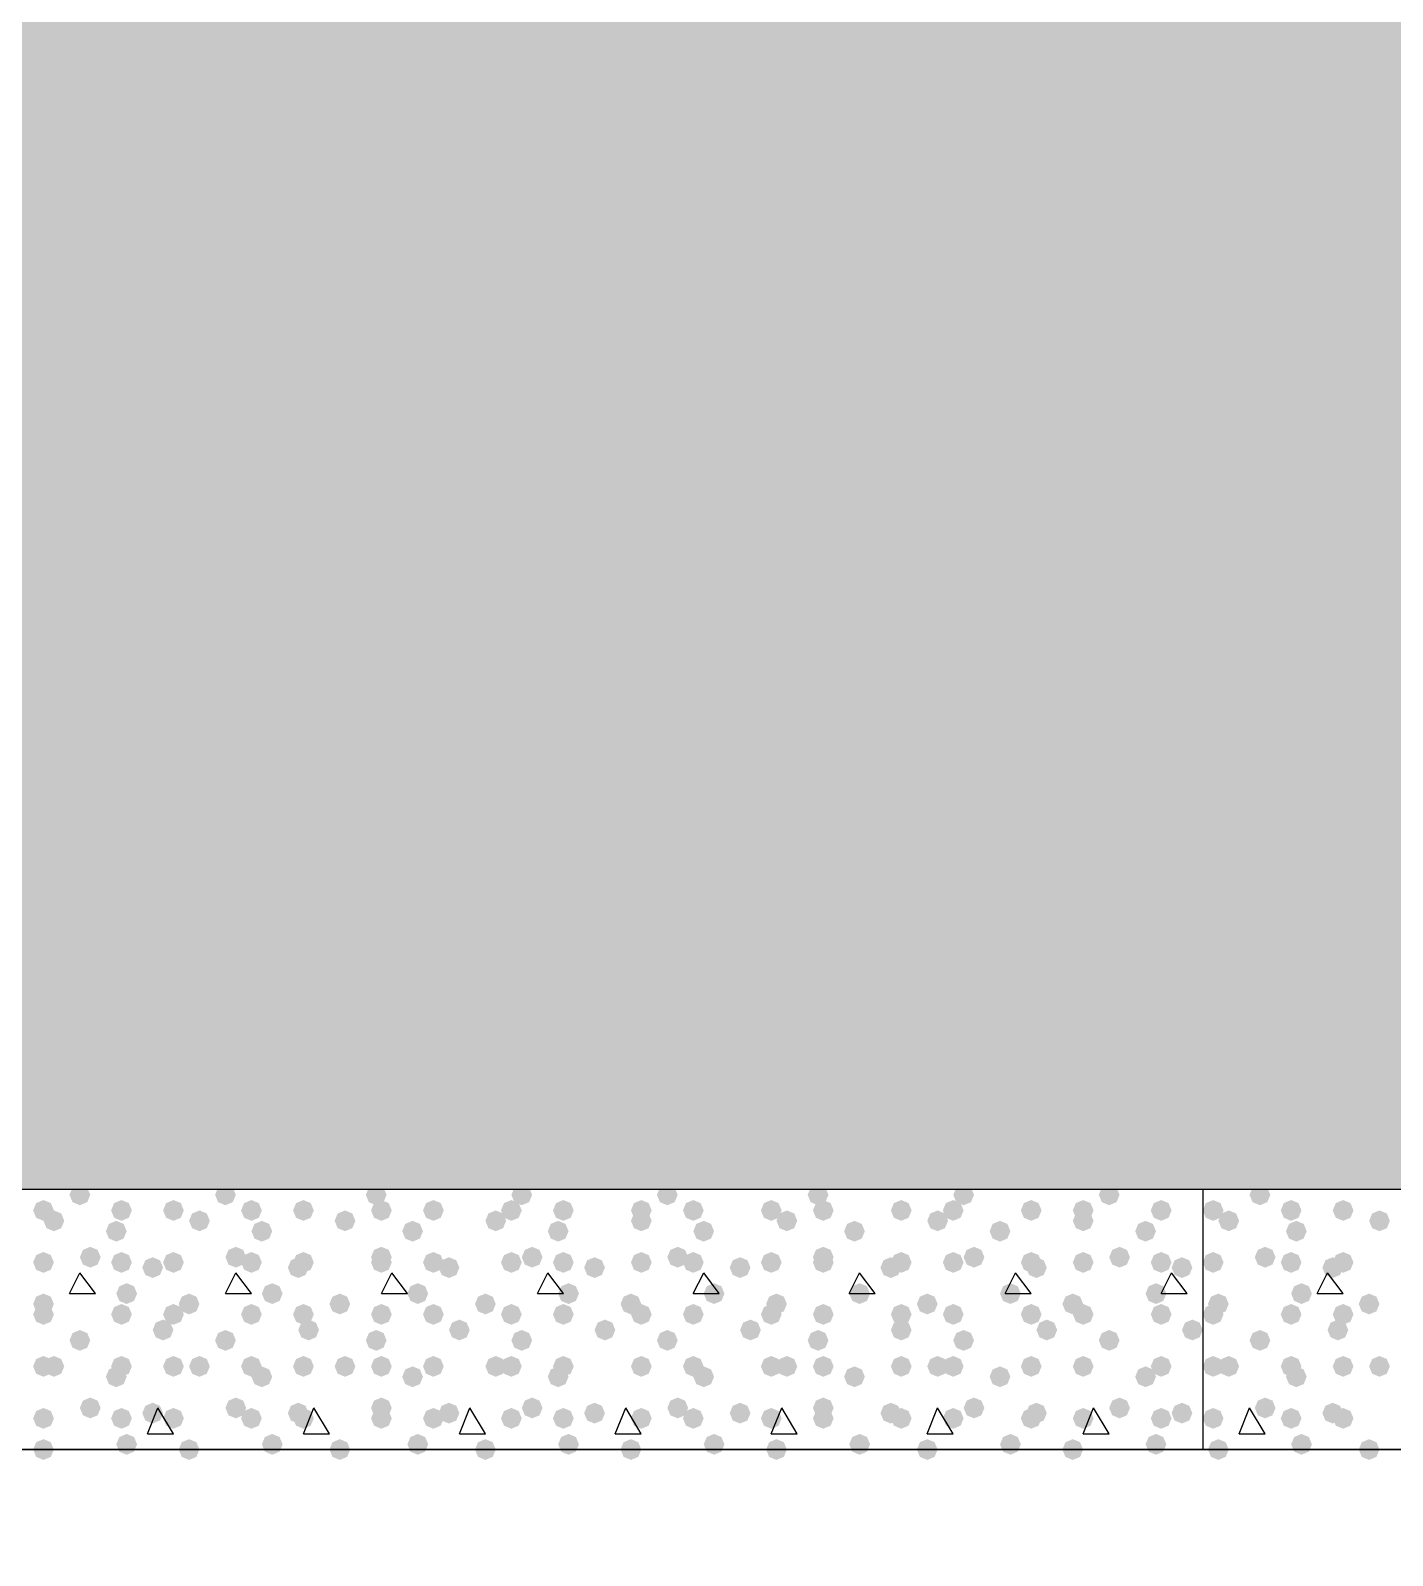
# Model space of a CAD drawing. Header units: millimetres. Extents: x 0 to 420, y 0 to 297.
# Drawn here: x 227.73 to 238.82, y 180.83 to 193.25 of the extents above; entities that cross this region are included whole.
import ezdxf

# ---------------------------------------------------------------- set-up
doc = ezdxf.new("R2010")
doc.units = ezdxf.units.MM
doc.layers.get('0').update_dxf_attribs({"linetype": 'CONTINUOUS'})

msp = doc.modelspace()

# ---------------------------------------------------------------- hatches: boundary and pattern name
at = {"true_color": 0x000008}
h = msp.add_hatch(color=0, dxfattribs=at)
h.paths.add_polyline_path([(379.603, 202.861333), (218.228333, 202.861333), (379.603, 183.811333)], flags=0)
h.paths.add_polyline_path([(218.228333, 202.861333), (379.603, 183.811333), (218.228333, 183.811333)], flags=0)
for points in [[(228.219, 183.769), (228.194129, 183.709204), (228.134333, 183.684333), (228.074538, 183.709204), (228.049667, 183.769), (228.074537, 183.828796), (228.134333, 183.853667), (228.194129, 183.828796)], [(229.404333, 183.769), (229.379462, 183.709204), (229.319667, 183.684333), (229.259871, 183.709204), (229.235, 183.769), (229.259871, 183.828796), (229.319667, 183.853667), (229.379462, 183.828796)], [(230.632, 183.769), (230.607129, 183.709204), (230.547333, 183.684333), (230.487537, 183.709204), (230.462667, 183.769), (230.487537, 183.828796), (230.547333, 183.853667), (230.607129, 183.828796)], [(231.817333, 183.769), (231.792463, 183.709204), (231.732667, 183.684333), (231.672871, 183.709204), (231.648, 183.769), (231.672871, 183.828796), (231.732667, 183.853667), (231.792462, 183.828796)], [(233.002667, 183.769), (232.977796, 183.709204), (232.918, 183.684333), (232.858204, 183.709204), (232.833333, 183.769), (232.858204, 183.828796), (232.918, 183.853667), (232.977796, 183.828796)], [(234.230333, 183.769), (234.205462, 183.709204), (234.145667, 183.684333), (234.085871, 183.709204), (234.061, 183.769), (234.085871, 183.828796), (234.145667, 183.853667), (234.205462, 183.828796)], [(235.415667, 183.769), (235.390796, 183.709204), (235.331, 183.684333), (235.271204, 183.709204), (235.246333, 183.769), (235.271204, 183.828796), (235.331, 183.853667), (235.390796, 183.828796)], [(236.601, 183.769), (236.576129, 183.709204), (236.516333, 183.684333), (236.456538, 183.709204), (236.431667, 183.769), (236.456537, 183.828796), (236.516333, 183.853667), (236.576129, 183.828796)], [(227.922667, 183.642), (227.897796, 183.582204), (227.838, 183.557333), (227.778204, 183.582204), (227.753333, 183.642), (227.778204, 183.701796), (227.838, 183.726667), (227.897796, 183.701796)], [(228.557667, 183.642), (228.532796, 183.582204), (228.473, 183.557333), (228.413204, 183.582204), (228.388333, 183.642), (228.413204, 183.701796), (228.473, 183.726667), (228.532796, 183.701796)], [(228.981, 183.642), (228.956129, 183.582204), (228.896333, 183.557333), (228.836538, 183.582204), (228.811667, 183.642), (228.836537, 183.701796), (228.896333, 183.726667), (228.956129, 183.701796)], [(229.616, 183.642), (229.591129, 183.582204), (229.531333, 183.557333), (229.471538, 183.582204), (229.446667, 183.642), (229.471537, 183.701796), (229.531333, 183.726667), (229.591129, 183.701796)], [(230.039333, 183.642), (230.014462, 183.582204), (229.954667, 183.557333), (229.894871, 183.582204), (229.87, 183.642), (229.894871, 183.701796), (229.954667, 183.726667), (230.014462, 183.701796)], [(230.674333, 183.642), (230.649463, 183.582204), (230.589667, 183.557333), (230.529871, 183.582204), (230.505, 183.642), (230.529871, 183.701796), (230.589667, 183.726667), (230.649462, 183.701796)], [(231.097667, 183.642), (231.072796, 183.582204), (231.013, 183.557333), (230.953204, 183.582204), (230.928333, 183.642), (230.953204, 183.701796), (231.013, 183.726667), (231.072796, 183.701796)], [(231.732667, 183.642), (231.707796, 183.582204), (231.648, 183.557333), (231.588204, 183.582204), (231.563333, 183.642), (231.588204, 183.701796), (231.648, 183.726667), (231.707796, 183.701796)], [(232.156, 183.642), (232.131129, 183.582204), (232.071333, 183.557333), (232.011538, 183.582204), (231.986667, 183.642), (232.011537, 183.701796), (232.071333, 183.726667), (232.131129, 183.701796)], [(232.791, 183.642), (232.766129, 183.582204), (232.706333, 183.557333), (232.646538, 183.582204), (232.621667, 183.642), (232.646537, 183.701796), (232.706333, 183.726667), (232.766129, 183.701796)], [(233.214333, 183.642), (233.189462, 183.582204), (233.129667, 183.557333), (233.069871, 183.582204), (233.045, 183.642), (233.069871, 183.701796), (233.129667, 183.726667), (233.189462, 183.701796)], [(233.849333, 183.642), (233.824462, 183.582204), (233.764667, 183.557333), (233.704871, 183.582204), (233.68, 183.642), (233.704871, 183.701796), (233.764667, 183.726667), (233.824462, 183.701796)], [(234.272667, 183.642), (234.247796, 183.582204), (234.188, 183.557333), (234.128204, 183.582204), (234.103333, 183.642), (234.128204, 183.701796), (234.188, 183.726667), (234.247796, 183.701796)], [(234.907667, 183.642), (234.882796, 183.582204), (234.823, 183.557333), (234.763204, 183.582204), (234.738333, 183.642), (234.763204, 183.701796), (234.823, 183.726667), (234.882796, 183.701796)], [(235.331, 183.642), (235.306129, 183.582204), (235.246333, 183.557333), (235.186538, 183.582204), (235.161667, 183.642), (235.186537, 183.701796), (235.246333, 183.726667), (235.306129, 183.701796)], [(235.966, 183.642), (235.941129, 183.582204), (235.881333, 183.557333), (235.821538, 183.582204), (235.796667, 183.642), (235.821537, 183.701796), (235.881333, 183.726667), (235.941129, 183.701796)], [(236.389333, 183.642), (236.364463, 183.582204), (236.304667, 183.557333), (236.244871, 183.582204), (236.22, 183.642), (236.244871, 183.701796), (236.304667, 183.726667), (236.364462, 183.701796)], [(237.024333, 183.642), (236.999462, 183.582204), (236.939667, 183.557333), (236.879871, 183.582204), (236.855, 183.642), (236.879871, 183.701796), (236.939667, 183.726667), (236.999462, 183.701796)], [(228.007333, 183.557333), (227.982463, 183.497537), (227.922667, 183.472667), (227.862871, 183.497537), (227.838, 183.557333), (227.862871, 183.617129), (227.922667, 183.642), (227.982462, 183.617129)], [(229.192667, 183.557333), (229.167796, 183.497537), (229.108, 183.472667), (229.048204, 183.497537), (229.023333, 183.557333), (229.048204, 183.617129), (229.108, 183.642), (229.167796, 183.617129)], [(230.378, 183.557333), (230.353129, 183.497537), (230.293333, 183.472667), (230.233538, 183.497537), (230.208667, 183.557333), (230.233537, 183.617129), (230.293333, 183.642), (230.353129, 183.617129)], [(231.605667, 183.557333), (231.580796, 183.497537), (231.521, 183.472667), (231.461204, 183.497537), (231.436333, 183.557333), (231.461204, 183.617129), (231.521, 183.642), (231.580796, 183.617129)], [(232.791, 183.557333), (232.766129, 183.497537), (232.706333, 183.472667), (232.646538, 183.497537), (232.621667, 183.557333), (232.646537, 183.617129), (232.706333, 183.642), (232.766129, 183.617129)], [(233.976333, 183.557333), (233.951462, 183.497537), (233.891667, 183.472667), (233.831871, 183.497537), (233.807, 183.557333), (233.831871, 183.617129), (233.891667, 183.642), (233.951462, 183.617129)], [(235.204, 183.557333), (235.179129, 183.497537), (235.119333, 183.472667), (235.059538, 183.497537), (235.034667, 183.557333), (235.059537, 183.617129), (235.119333, 183.642), (235.179129, 183.617129)], [(236.389333, 183.557333), (236.364463, 183.497537), (236.304667, 183.472667), (236.244871, 183.497537), (236.22, 183.557333), (236.244871, 183.617129), (236.304667, 183.642), (236.364462, 183.617129)], [(228.515333, 183.472667), (228.490462, 183.412871), (228.430667, 183.388), (228.370871, 183.412871), (228.346, 183.472667), (228.370871, 183.532462), (228.430667, 183.557333), (228.490462, 183.532463)], [(229.700667, 183.472667), (229.675796, 183.412871), (229.616, 183.388), (229.556204, 183.412871), (229.531333, 183.472667), (229.556204, 183.532462), (229.616, 183.557333), (229.675796, 183.532463)], [(230.928333, 183.472667), (230.903462, 183.412871), (230.843667, 183.388), (230.783871, 183.412871), (230.759, 183.472667), (230.783871, 183.532462), (230.843667, 183.557333), (230.903462, 183.532463)], [(232.113667, 183.472667), (232.088796, 183.412871), (232.029, 183.388), (231.969204, 183.412871), (231.944333, 183.472667), (231.969204, 183.532462), (232.029, 183.557333), (232.088796, 183.532463)], [(233.299, 183.472667), (233.274129, 183.412871), (233.214333, 183.388), (233.154538, 183.412871), (233.129667, 183.472667), (233.154537, 183.532462), (233.214333, 183.557333), (233.274129, 183.532463)], [(234.526667, 183.472667), (234.501796, 183.412871), (234.442, 183.388), (234.382204, 183.412871), (234.357333, 183.472667), (234.382204, 183.532462), (234.442, 183.557333), (234.501796, 183.532463)], [(235.712, 183.472667), (235.687129, 183.412871), (235.627333, 183.388), (235.567537, 183.412871), (235.542667, 183.472667), (235.567537, 183.532462), (235.627333, 183.557333), (235.687129, 183.532463)], [(236.897333, 183.472667), (236.872462, 183.412871), (236.812667, 183.388), (236.752871, 183.412871), (236.728, 183.472667), (236.752871, 183.532462), (236.812667, 183.557333), (236.872462, 183.532463)], [(228.303667, 183.261), (228.278796, 183.201204), (228.219, 183.176333), (228.159204, 183.201204), (228.134333, 183.261), (228.159204, 183.320796), (228.219, 183.345667), (228.278796, 183.320796)], [(229.489, 183.261), (229.464129, 183.201204), (229.404333, 183.176333), (229.344538, 183.201204), (229.319667, 183.261), (229.344537, 183.320796), (229.404333, 183.345667), (229.464129, 183.320796)], [(230.674333, 183.261), (230.649463, 183.201204), (230.589667, 183.176333), (230.529871, 183.201204), (230.505, 183.261), (230.529871, 183.320796), (230.589667, 183.345667), (230.649462, 183.320796)], [(231.902, 183.261), (231.877129, 183.201204), (231.817333, 183.176333), (231.757537, 183.201204), (231.732667, 183.261), (231.757537, 183.320796), (231.817333, 183.345667), (231.877129, 183.320796)], [(233.087333, 183.261), (233.062462, 183.201204), (233.002667, 183.176333), (232.942871, 183.201204), (232.918, 183.261), (232.942871, 183.320796), (233.002667, 183.345667), (233.062462, 183.320796)], [(234.272667, 183.261), (234.247796, 183.201204), (234.188, 183.176333), (234.128204, 183.201204), (234.103333, 183.261), (234.128204, 183.320796), (234.188, 183.345667), (234.247796, 183.320796)], [(235.500333, 183.261), (235.475462, 183.201204), (235.415667, 183.176333), (235.355871, 183.201204), (235.331, 183.261), (235.355871, 183.320796), (235.415667, 183.345667), (235.475462, 183.320796)], [(236.685667, 183.261), (236.660796, 183.201204), (236.601, 183.176333), (236.541204, 183.201204), (236.516333, 183.261), (236.541204, 183.320796), (236.601, 183.345667), (236.660796, 183.320796)], [(227.922667, 183.218667), (227.897796, 183.158871), (227.838, 183.134), (227.778204, 183.158871), (227.753333, 183.218667), (227.778204, 183.278462), (227.838, 183.303333), (227.897796, 183.278463)], [(228.557667, 183.218667), (228.532796, 183.158871), (228.473, 183.134), (228.413204, 183.158871), (228.388333, 183.218667), (228.413204, 183.278462), (228.473, 183.303333), (228.532796, 183.278463)], [(228.811667, 183.176333), (228.786796, 183.116537), (228.727, 183.091667), (228.667204, 183.116537), (228.642333, 183.176333), (228.667204, 183.236129), (228.727, 183.261), (228.786796, 183.236129)], [(228.981, 183.218667), (228.956129, 183.158871), (228.896333, 183.134), (228.836538, 183.158871), (228.811667, 183.218667), (228.836537, 183.278462), (228.896333, 183.303333), (228.956129, 183.278463)], [(229.616, 183.218667), (229.591129, 183.158871), (229.531333, 183.134), (229.471538, 183.158871), (229.446667, 183.218667), (229.471537, 183.278462), (229.531333, 183.303333), (229.591129, 183.278463)], [(229.997, 183.176333), (229.972129, 183.116537), (229.912333, 183.091667), (229.852537, 183.116537), (229.827667, 183.176333), (229.852537, 183.236129), (229.912333, 183.261), (229.972129, 183.236129)], [(230.039333, 183.218667), (230.014462, 183.158871), (229.954667, 183.134), (229.894871, 183.158871), (229.87, 183.218667), (229.894871, 183.278462), (229.954667, 183.303333), (230.014462, 183.278463)], [(230.674333, 183.218667), (230.649463, 183.158871), (230.589667, 183.134), (230.529871, 183.158871), (230.505, 183.218667), (230.529871, 183.278462), (230.589667, 183.303333), (230.649462, 183.278463)], [(231.097667, 183.218667), (231.072796, 183.158871), (231.013, 183.134), (230.953204, 183.158871), (230.928333, 183.218667), (230.953204, 183.278462), (231.013, 183.303333), (231.072796, 183.278463)], [(231.224667, 183.176333), (231.199796, 183.116537), (231.14, 183.091667), (231.080204, 183.116537), (231.055333, 183.176333), (231.080204, 183.236129), (231.14, 183.261), (231.199796, 183.236129)], [(231.732667, 183.218667), (231.707796, 183.158871), (231.648, 183.134), (231.588204, 183.158871), (231.563333, 183.218667), (231.588204, 183.278462), (231.648, 183.303333), (231.707796, 183.278463)], [(232.156, 183.218667), (232.131129, 183.158871), (232.071333, 183.134), (232.011538, 183.158871), (231.986667, 183.218667), (232.011537, 183.278462), (232.071333, 183.303333), (232.131129, 183.278463)], [(232.41, 183.176333), (232.385129, 183.116537), (232.325333, 183.091667), (232.265537, 183.116537), (232.240667, 183.176333), (232.265537, 183.236129), (232.325333, 183.261), (232.385129, 183.236129)], [(232.791, 183.218667), (232.766129, 183.158871), (232.706333, 183.134), (232.646538, 183.158871), (232.621667, 183.218667), (232.646537, 183.278462), (232.706333, 183.303333), (232.766129, 183.278463)], [(233.214333, 183.218667), (233.189462, 183.158871), (233.129667, 183.134), (233.069871, 183.158871), (233.045, 183.218667), (233.069871, 183.278462), (233.129667, 183.303333), (233.189462, 183.278463)], [(233.595333, 183.176333), (233.570462, 183.116537), (233.510667, 183.091667), (233.450871, 183.116537), (233.426, 183.176333), (233.450871, 183.236129), (233.510667, 183.261), (233.570462, 183.236129)], [(233.849333, 183.218667), (233.824462, 183.158871), (233.764667, 183.134), (233.704871, 183.158871), (233.68, 183.218667), (233.704871, 183.278462), (233.764667, 183.303333), (233.824462, 183.278463)], [(234.272667, 183.218667), (234.247796, 183.158871), (234.188, 183.134), (234.128204, 183.158871), (234.103333, 183.218667), (234.128204, 183.278462), (234.188, 183.303333), (234.247796, 183.278463)], [(234.823, 183.176333), (234.798129, 183.116537), (234.738333, 183.091667), (234.678538, 183.116537), (234.653667, 183.176333), (234.678537, 183.236129), (234.738333, 183.261), (234.798129, 183.236129)], [(234.907667, 183.218667), (234.882796, 183.158871), (234.823, 183.134), (234.763204, 183.158871), (234.738333, 183.218667), (234.763204, 183.278462), (234.823, 183.303333), (234.882796, 183.278463)], [(235.331, 183.218667), (235.306129, 183.158871), (235.246333, 183.134), (235.186538, 183.158871), (235.161667, 183.218667), (235.186537, 183.278462), (235.246333, 183.303333), (235.306129, 183.278463)], [(235.966, 183.218667), (235.941129, 183.158871), (235.881333, 183.134), (235.821538, 183.158871), (235.796667, 183.218667), (235.821537, 183.278462), (235.881333, 183.303333), (235.941129, 183.278463)], [(236.008333, 183.176333), (235.983462, 183.116537), (235.923667, 183.091667), (235.863871, 183.116537), (235.839, 183.176333), (235.863871, 183.236129), (235.923667, 183.261), (235.983462, 183.236129)], [(236.389333, 183.218667), (236.364463, 183.158871), (236.304667, 183.134), (236.244871, 183.158871), (236.22, 183.218667), (236.244871, 183.278462), (236.304667, 183.303333), (236.364462, 183.278463)], [(237.024333, 183.218667), (236.999462, 183.158871), (236.939667, 183.134), (236.879871, 183.158871), (236.855, 183.218667), (236.879871, 183.278462), (236.939667, 183.303333), (236.999462, 183.278463)], [(237.193667, 183.176333), (237.168796, 183.116537), (237.109, 183.091667), (237.049204, 183.116537), (237.024333, 183.176333), (237.049204, 183.236129), (237.109, 183.261), (237.168796, 183.236129)], [(227.922667, 182.88), (227.897796, 182.820204), (227.838, 182.795333), (227.778204, 182.820204), (227.753333, 182.88), (227.778204, 182.939796), (227.838, 182.964667), (227.897796, 182.939796)], [(228.6, 182.964667), (228.575129, 182.904871), (228.515333, 182.88), (228.455537, 182.904871), (228.430667, 182.964667), (228.455537, 183.024462), (228.515333, 183.049333), (228.575129, 183.024463)], [(229.108, 182.88), (229.083129, 182.820204), (229.023333, 182.795333), (228.963538, 182.820204), (228.938667, 182.88), (228.963537, 182.939796), (229.023333, 182.964667), (229.083129, 182.939796)], [(229.785333, 182.964667), (229.760462, 182.904871), (229.700667, 182.88), (229.640871, 182.904871), (229.616, 182.964667), (229.640871, 183.024462), (229.700667, 183.049333), (229.760462, 183.024463)], [(230.335667, 182.88), (230.310796, 182.820204), (230.251, 182.795333), (230.191204, 182.820204), (230.166333, 182.88), (230.191204, 182.939796), (230.251, 182.964667), (230.310796, 182.939796)], [(230.970667, 182.964667), (230.945796, 182.904871), (230.886, 182.88), (230.826204, 182.904871), (230.801333, 182.964667), (230.826204, 183.024462), (230.886, 183.049333), (230.945796, 183.024463)], [(231.521, 182.88), (231.496129, 182.820204), (231.436333, 182.795333), (231.376538, 182.820204), (231.351667, 182.88), (231.376537, 182.939796), (231.436333, 182.964667), (231.496129, 182.939796)], [(232.198333, 182.964667), (232.173463, 182.904871), (232.113667, 182.88), (232.053871, 182.904871), (232.029, 182.964667), (232.053871, 183.024462), (232.113667, 183.049333), (232.173462, 183.024463)], [(232.706333, 182.88), (232.681462, 182.820204), (232.621667, 182.795333), (232.561871, 182.820204), (232.537, 182.88), (232.561871, 182.939796), (232.621667, 182.964667), (232.681462, 182.939796)], [(233.383667, 182.964667), (233.358796, 182.904871), (233.299, 182.88), (233.239204, 182.904871), (233.214333, 182.964667), (233.239204, 183.024462), (233.299, 183.049333), (233.358796, 183.024463)], [(233.891667, 182.88), (233.866796, 182.820204), (233.807, 182.795333), (233.747204, 182.820204), (233.722333, 182.88), (233.747204, 182.939796), (233.807, 182.964667), (233.866796, 182.939796)], [(234.569, 182.964667), (234.544129, 182.904871), (234.484333, 182.88), (234.424537, 182.904871), (234.399667, 182.964667), (234.424537, 183.024462), (234.484333, 183.049333), (234.544129, 183.024463)], [(235.119333, 182.88), (235.094462, 182.820204), (235.034667, 182.795333), (234.974871, 182.820204), (234.95, 182.88), (234.974871, 182.939796), (235.034667, 182.964667), (235.094462, 182.939796)], [(235.796667, 182.964667), (235.771796, 182.904871), (235.712, 182.88), (235.652204, 182.904871), (235.627333, 182.964667), (235.652204, 183.024462), (235.712, 183.049333), (235.771796, 183.024463)], [(236.304667, 182.88), (236.279796, 182.820204), (236.22, 182.795333), (236.160204, 182.820204), (236.135333, 182.88), (236.160204, 182.939796), (236.22, 182.964667), (236.279796, 182.939796)], [(236.982, 182.964667), (236.957129, 182.904871), (236.897333, 182.88), (236.837538, 182.904871), (236.812667, 182.964667), (236.837537, 183.024462), (236.897333, 183.049333), (236.957129, 183.024463)], [(227.922667, 182.795333), (227.897796, 182.735537), (227.838, 182.710667), (227.778204, 182.735537), (227.753333, 182.795333), (227.778204, 182.855129), (227.838, 182.88), (227.897796, 182.855129)], [(228.557667, 182.795333), (228.532796, 182.735537), (228.473, 182.710667), (228.413204, 182.735537), (228.388333, 182.795333), (228.413204, 182.855129), (228.473, 182.88), (228.532796, 182.855129)], [(228.981, 182.795333), (228.956129, 182.735537), (228.896333, 182.710667), (228.836538, 182.735537), (228.811667, 182.795333), (228.836537, 182.855129), (228.896333, 182.88), (228.956129, 182.855129)], [(229.616, 182.795333), (229.591129, 182.735537), (229.531333, 182.710667), (229.471538, 182.735537), (229.446667, 182.795333), (229.471537, 182.855129), (229.531333, 182.88), (229.591129, 182.855129)], [(230.039333, 182.795333), (230.014462, 182.735537), (229.954667, 182.710667), (229.894871, 182.735537), (229.87, 182.795333), (229.894871, 182.855129), (229.954667, 182.88), (230.014462, 182.855129)], [(230.674333, 182.795333), (230.649463, 182.735537), (230.589667, 182.710667), (230.529871, 182.735537), (230.505, 182.795333), (230.529871, 182.855129), (230.589667, 182.88), (230.649462, 182.855129)], [(231.097667, 182.795333), (231.072796, 182.735537), (231.013, 182.710667), (230.953204, 182.735537), (230.928333, 182.795333), (230.953204, 182.855129), (231.013, 182.88), (231.072796, 182.855129)], [(231.732667, 182.795333), (231.707796, 182.735537), (231.648, 182.710667), (231.588204, 182.735537), (231.563333, 182.795333), (231.588204, 182.855129), (231.648, 182.88), (231.707796, 182.855129)], [(232.156, 182.795333), (232.131129, 182.735537), (232.071333, 182.710667), (232.011538, 182.735537), (231.986667, 182.795333), (232.011537, 182.855129), (232.071333, 182.88), (232.131129, 182.855129)], [(232.791, 182.795333), (232.766129, 182.735537), (232.706333, 182.710667), (232.646538, 182.735537), (232.621667, 182.795333), (232.646537, 182.855129), (232.706333, 182.88), (232.766129, 182.855129)], [(233.214333, 182.795333), (233.189462, 182.735537), (233.129667, 182.710667), (233.069871, 182.735537), (233.045, 182.795333), (233.069871, 182.855129), (233.129667, 182.88), (233.189462, 182.855129)], [(233.849333, 182.795333), (233.824462, 182.735537), (233.764667, 182.710667), (233.704871, 182.735537), (233.68, 182.795333), (233.704871, 182.855129), (233.764667, 182.88), (233.824462, 182.855129)], [(234.272667, 182.795333), (234.247796, 182.735537), (234.188, 182.710667), (234.128204, 182.735537), (234.103333, 182.795333), (234.128204, 182.855129), (234.188, 182.88), (234.247796, 182.855129)], [(234.907667, 182.795333), (234.882796, 182.735537), (234.823, 182.710667), (234.763204, 182.735537), (234.738333, 182.795333), (234.763204, 182.855129), (234.823, 182.88), (234.882796, 182.855129)], [(235.331, 182.795333), (235.306129, 182.735537), (235.246333, 182.710667), (235.186538, 182.735537), (235.161667, 182.795333), (235.186537, 182.855129), (235.246333, 182.88), (235.306129, 182.855129)], [(235.966, 182.795333), (235.941129, 182.735537), (235.881333, 182.710667), (235.821538, 182.735537), (235.796667, 182.795333), (235.821537, 182.855129), (235.881333, 182.88), (235.941129, 182.855129)], [(236.389333, 182.795333), (236.364463, 182.735537), (236.304667, 182.710667), (236.244871, 182.735537), (236.22, 182.795333), (236.244871, 182.855129), (236.304667, 182.88), (236.364462, 182.855129)], [(237.024333, 182.795333), (236.999462, 182.735537), (236.939667, 182.710667), (236.879871, 182.735537), (236.855, 182.795333), (236.879871, 182.855129), (236.939667, 182.88), (236.999462, 182.855129)], [(228.896333, 182.668333), (228.871462, 182.608537), (228.811667, 182.583667), (228.751871, 182.608537), (228.727, 182.668333), (228.751871, 182.728129), (228.811667, 182.753), (228.871462, 182.728129)], [(230.081667, 182.668333), (230.056796, 182.608537), (229.997, 182.583667), (229.937204, 182.608537), (229.912333, 182.668333), (229.937204, 182.728129), (229.997, 182.753), (230.056796, 182.728129)], [(231.309333, 182.668333), (231.284463, 182.608537), (231.224667, 182.583667), (231.164871, 182.608537), (231.14, 182.668333), (231.164871, 182.728129), (231.224667, 182.753), (231.284462, 182.728129)], [(232.494667, 182.668333), (232.469796, 182.608537), (232.41, 182.583667), (232.350204, 182.608537), (232.325333, 182.668333), (232.350204, 182.728129), (232.41, 182.753), (232.469796, 182.728129)], [(233.68, 182.668333), (233.655129, 182.608537), (233.595333, 182.583667), (233.535538, 182.608537), (233.510667, 182.668333), (233.535537, 182.728129), (233.595333, 182.753), (233.655129, 182.728129)], [(234.907667, 182.668333), (234.882796, 182.608537), (234.823, 182.583667), (234.763204, 182.608537), (234.738333, 182.668333), (234.763204, 182.728129), (234.823, 182.753), (234.882796, 182.728129)], [(236.093, 182.668333), (236.068129, 182.608537), (236.008333, 182.583667), (235.948537, 182.608537), (235.923667, 182.668333), (235.948537, 182.728129), (236.008333, 182.753), (236.068129, 182.728129)], [(237.278333, 182.668333), (237.253462, 182.608537), (237.193667, 182.583667), (237.133871, 182.608537), (237.109, 182.668333), (237.133871, 182.728129), (237.193667, 182.753), (237.253462, 182.728129)], [(228.219, 182.583667), (228.194129, 182.523871), (228.134333, 182.499), (228.074538, 182.523871), (228.049667, 182.583667), (228.074537, 182.643462), (228.134333, 182.668333), (228.194129, 182.643463)], [(229.404333, 182.583667), (229.379462, 182.523871), (229.319667, 182.499), (229.259871, 182.523871), (229.235, 182.583667), (229.259871, 182.643462), (229.319667, 182.668333), (229.379462, 182.643463)], [(230.632, 182.583667), (230.607129, 182.523871), (230.547333, 182.499), (230.487537, 182.523871), (230.462667, 182.583667), (230.487537, 182.643462), (230.547333, 182.668333), (230.607129, 182.643463)], [(231.817333, 182.583667), (231.792463, 182.523871), (231.732667, 182.499), (231.672871, 182.523871), (231.648, 182.583667), (231.672871, 182.643462), (231.732667, 182.668333), (231.792462, 182.643463)], [(233.002667, 182.583667), (232.977796, 182.523871), (232.918, 182.499), (232.858204, 182.523871), (232.833333, 182.583667), (232.858204, 182.643462), (232.918, 182.668333), (232.977796, 182.643463)], [(234.230333, 182.583667), (234.205462, 182.523871), (234.145667, 182.499), (234.085871, 182.523871), (234.061, 182.583667), (234.085871, 182.643462), (234.145667, 182.668333), (234.205462, 182.643463)], [(235.415667, 182.583667), (235.390796, 182.523871), (235.331, 182.499), (235.271204, 182.523871), (235.246333, 182.583667), (235.271204, 182.643462), (235.331, 182.668333), (235.390796, 182.643463)], [(236.601, 182.583667), (236.576129, 182.523871), (236.516333, 182.499), (236.456538, 182.523871), (236.431667, 182.583667), (236.456537, 182.643462), (236.516333, 182.668333), (236.576129, 182.643463)], [(227.922667, 182.372), (227.897796, 182.312204), (227.838, 182.287333), (227.778204, 182.312204), (227.753333, 182.372), (227.778204, 182.431796), (227.838, 182.456667), (227.897796, 182.431796)], [(228.007333, 182.372), (227.982463, 182.312204), (227.922667, 182.287333), (227.862871, 182.312204), (227.838, 182.372), (227.862871, 182.431796), (227.922667, 182.456667), (227.982462, 182.431796)], [(228.557667, 182.372), (228.532796, 182.312204), (228.473, 182.287333), (228.413204, 182.312204), (228.388333, 182.372), (228.413204, 182.431796), (228.473, 182.456667), (228.532796, 182.431796)], [(228.981, 182.372), (228.956129, 182.312204), (228.896333, 182.287333), (228.836538, 182.312204), (228.811667, 182.372), (228.836537, 182.431796), (228.896333, 182.456667), (228.956129, 182.431796)], [(229.192667, 182.372), (229.167796, 182.312204), (229.108, 182.287333), (229.048204, 182.312204), (229.023333, 182.372), (229.048204, 182.431796), (229.108, 182.456667), (229.167796, 182.431796)], [(229.616, 182.372), (229.591129, 182.312204), (229.531333, 182.287333), (229.471538, 182.312204), (229.446667, 182.372), (229.471537, 182.431796), (229.531333, 182.456667), (229.591129, 182.431796)], [(230.039333, 182.372), (230.014462, 182.312204), (229.954667, 182.287333), (229.894871, 182.312204), (229.87, 182.372), (229.894871, 182.431796), (229.954667, 182.456667), (230.014462, 182.431796)], [(230.378, 182.372), (230.353129, 182.312204), (230.293333, 182.287333), (230.233538, 182.312204), (230.208667, 182.372), (230.233537, 182.431796), (230.293333, 182.456667), (230.353129, 182.431796)], [(230.674333, 182.372), (230.649463, 182.312204), (230.589667, 182.287333), (230.529871, 182.312204), (230.505, 182.372), (230.529871, 182.431796), (230.589667, 182.456667), (230.649462, 182.431796)], [(231.097667, 182.372), (231.072796, 182.312204), (231.013, 182.287333), (230.953204, 182.312204), (230.928333, 182.372), (230.953204, 182.431796), (231.013, 182.456667), (231.072796, 182.431796)], [(231.605667, 182.372), (231.580796, 182.312204), (231.521, 182.287333), (231.461204, 182.312204), (231.436333, 182.372), (231.461204, 182.431796), (231.521, 182.456667), (231.580796, 182.431796)], [(231.732667, 182.372), (231.707796, 182.312204), (231.648, 182.287333), (231.588204, 182.312204), (231.563333, 182.372), (231.588204, 182.431796), (231.648, 182.456667), (231.707796, 182.431796)], [(232.156, 182.372), (232.131129, 182.312204), (232.071333, 182.287333), (232.011538, 182.312204), (231.986667, 182.372), (232.011537, 182.431796), (232.071333, 182.456667), (232.131129, 182.431796)], [(232.791, 182.372), (232.766129, 182.312204), (232.706333, 182.287333), (232.646538, 182.312204), (232.621667, 182.372), (232.646537, 182.431796), (232.706333, 182.456667), (232.766129, 182.431796)], [(232.791, 182.372), (232.766129, 182.312204), (232.706333, 182.287333), (232.646538, 182.312204), (232.621667, 182.372), (232.646537, 182.431796), (232.706333, 182.456667), (232.766129, 182.431796)], [(233.214333, 182.372), (233.189462, 182.312204), (233.129667, 182.287333), (233.069871, 182.312204), (233.045, 182.372), (233.069871, 182.431796), (233.129667, 182.456667), (233.189462, 182.431796)], [(233.849333, 182.372), (233.824462, 182.312204), (233.764667, 182.287333), (233.704871, 182.312204), (233.68, 182.372), (233.704871, 182.431796), (233.764667, 182.456667), (233.824462, 182.431796)], [(233.976333, 182.372), (233.951462, 182.312204), (233.891667, 182.287333), (233.831871, 182.312204), (233.807, 182.372), (233.831871, 182.431796), (233.891667, 182.456667), (233.951462, 182.431796)], [(234.272667, 182.372), (234.247796, 182.312204), (234.188, 182.287333), (234.128204, 182.312204), (234.103333, 182.372), (234.128204, 182.431796), (234.188, 182.456667), (234.247796, 182.431796)], [(234.907667, 182.372), (234.882796, 182.312204), (234.823, 182.287333), (234.763204, 182.312204), (234.738333, 182.372), (234.763204, 182.431796), (234.823, 182.456667), (234.882796, 182.431796)], [(235.204, 182.372), (235.179129, 182.312204), (235.119333, 182.287333), (235.059538, 182.312204), (235.034667, 182.372), (235.059537, 182.431796), (235.119333, 182.456667), (235.179129, 182.431796)], [(235.331, 182.372), (235.306129, 182.312204), (235.246333, 182.287333), (235.186538, 182.312204), (235.161667, 182.372), (235.186537, 182.431796), (235.246333, 182.456667), (235.306129, 182.431796)], [(235.966, 182.372), (235.941129, 182.312204), (235.881333, 182.287333), (235.821538, 182.312204), (235.796667, 182.372), (235.821537, 182.431796), (235.881333, 182.456667), (235.941129, 182.431796)], [(236.389333, 182.372), (236.364463, 182.312204), (236.304667, 182.287333), (236.244871, 182.312204), (236.22, 182.372), (236.244871, 182.431796), (236.304667, 182.456667), (236.364462, 182.431796)], [(236.389333, 182.372), (236.364463, 182.312204), (236.304667, 182.287333), (236.244871, 182.312204), (236.22, 182.372), (236.244871, 182.431796), (236.304667, 182.456667), (236.364462, 182.431796)], [(237.024333, 182.372), (236.999462, 182.312204), (236.939667, 182.287333), (236.879871, 182.312204), (236.855, 182.372), (236.879871, 182.431796), (236.939667, 182.456667), (236.999462, 182.431796)], [(228.515333, 182.287333), (228.490462, 182.227537), (228.430667, 182.202667), (228.370871, 182.227537), (228.346, 182.287333), (228.370871, 182.347129), (228.430667, 182.372), (228.490462, 182.347129)], [(229.700667, 182.287333), (229.675796, 182.227537), (229.616, 182.202667), (229.556204, 182.227537), (229.531333, 182.287333), (229.556204, 182.347129), (229.616, 182.372), (229.675796, 182.347129)], [(230.928333, 182.287333), (230.903462, 182.227537), (230.843667, 182.202667), (230.783871, 182.227537), (230.759, 182.287333), (230.783871, 182.347129), (230.843667, 182.372), (230.903462, 182.347129)], [(232.113667, 182.287333), (232.088796, 182.227537), (232.029, 182.202667), (231.969204, 182.227537), (231.944333, 182.287333), (231.969204, 182.347129), (232.029, 182.372), (232.088796, 182.347129)], [(233.299, 182.287333), (233.274129, 182.227537), (233.214333, 182.202667), (233.154538, 182.227537), (233.129667, 182.287333), (233.154537, 182.347129), (233.214333, 182.372), (233.274129, 182.347129)], [(234.526667, 182.287333), (234.501796, 182.227537), (234.442, 182.202667), (234.382204, 182.227537), (234.357333, 182.287333), (234.382204, 182.347129), (234.442, 182.372), (234.501796, 182.347129)], [(235.712, 182.287333), (235.687129, 182.227537), (235.627333, 182.202667), (235.567537, 182.227537), (235.542667, 182.287333), (235.567537, 182.347129), (235.627333, 182.372), (235.687129, 182.347129)], [(236.897333, 182.287333), (236.872462, 182.227537), (236.812667, 182.202667), (236.752871, 182.227537), (236.728, 182.287333), (236.752871, 182.347129), (236.812667, 182.372), (236.872462, 182.347129)], [(228.303667, 182.033333), (228.278796, 181.973537), (228.219, 181.948667), (228.159204, 181.973537), (228.134333, 182.033333), (228.159204, 182.093129), (228.219, 182.118), (228.278796, 182.093129)], [(229.489, 182.033333), (229.464129, 181.973537), (229.404333, 181.948667), (229.344538, 181.973537), (229.319667, 182.033333), (229.344537, 182.093129), (229.404333, 182.118), (229.464129, 182.093129)], [(230.674333, 182.033333), (230.649463, 181.973537), (230.589667, 181.948667), (230.529871, 181.973537), (230.505, 182.033333), (230.529871, 182.093129), (230.589667, 182.118), (230.649462, 182.093129)], [(231.902, 182.033333), (231.877129, 181.973537), (231.817333, 181.948667), (231.757537, 181.973537), (231.732667, 182.033333), (231.757537, 182.093129), (231.817333, 182.118), (231.877129, 182.093129)], [(233.087333, 182.033333), (233.062462, 181.973537), (233.002667, 181.948667), (232.942871, 181.973537), (232.918, 182.033333), (232.942871, 182.093129), (233.002667, 182.118), (233.062462, 182.093129)], [(234.272667, 182.033333), (234.247796, 181.973537), (234.188, 181.948667), (234.128204, 181.973537), (234.103333, 182.033333), (234.128204, 182.093129), (234.188, 182.118), (234.247796, 182.093129)], [(235.500333, 182.033333), (235.475462, 181.973537), (235.415667, 181.948667), (235.355871, 181.973537), (235.331, 182.033333), (235.355871, 182.093129), (235.415667, 182.118), (235.475462, 182.093129)], [(236.685667, 182.033333), (236.660796, 181.973537), (236.601, 181.948667), (236.541204, 181.973537), (236.516333, 182.033333), (236.541204, 182.093129), (236.601, 182.118), (236.660796, 182.093129)], [(227.922667, 181.948667), (227.897796, 181.888871), (227.838, 181.864), (227.778204, 181.888871), (227.753333, 181.948667), (227.778204, 182.008462), (227.838, 182.033333), (227.897796, 182.008463)], [(228.557667, 181.948667), (228.532796, 181.888871), (228.473, 181.864), (228.413204, 181.888871), (228.388333, 181.948667), (228.413204, 182.008462), (228.473, 182.033333), (228.532796, 182.008463)], [(228.811667, 181.991), (228.786796, 181.931204), (228.727, 181.906333), (228.667204, 181.931204), (228.642333, 181.991), (228.667204, 182.050796), (228.727, 182.075667), (228.786796, 182.050796)], [(228.981, 181.948667), (228.956129, 181.888871), (228.896333, 181.864), (228.836538, 181.888871), (228.811667, 181.948667), (228.836537, 182.008462), (228.896333, 182.033333), (228.956129, 182.008463)], [(229.616, 181.948667), (229.591129, 181.888871), (229.531333, 181.864), (229.471538, 181.888871), (229.446667, 181.948667), (229.471537, 182.008462), (229.531333, 182.033333), (229.591129, 182.008463)], [(229.997, 181.991), (229.972129, 181.931204), (229.912333, 181.906333), (229.852537, 181.931204), (229.827667, 181.991), (229.852537, 182.050796), (229.912333, 182.075667), (229.972129, 182.050796)], [(230.039333, 181.948667), (230.014462, 181.888871), (229.954667, 181.864), (229.894871, 181.888871), (229.87, 181.948667), (229.894871, 182.008462), (229.954667, 182.033333), (230.014462, 182.008463)], [(230.674333, 181.948667), (230.649463, 181.888871), (230.589667, 181.864), (230.529871, 181.888871), (230.505, 181.948667), (230.529871, 182.008462), (230.589667, 182.033333), (230.649462, 182.008463)], [(231.097667, 181.948667), (231.072796, 181.888871), (231.013, 181.864), (230.953204, 181.888871), (230.928333, 181.948667), (230.953204, 182.008462), (231.013, 182.033333), (231.072796, 182.008463)], [(231.224667, 181.991), (231.199796, 181.931204), (231.14, 181.906333), (231.080204, 181.931204), (231.055333, 181.991), (231.080204, 182.050796), (231.14, 182.075667), (231.199796, 182.050796)], [(231.732667, 181.948667), (231.707796, 181.888871), (231.648, 181.864), (231.588204, 181.888871), (231.563333, 181.948667), (231.588204, 182.008462), (231.648, 182.033333), (231.707796, 182.008463)], [(232.156, 181.948667), (232.131129, 181.888871), (232.071333, 181.864), (232.011538, 181.888871), (231.986667, 181.948667), (232.011537, 182.008462), (232.071333, 182.033333), (232.131129, 182.008463)], [(232.41, 181.991), (232.385129, 181.931204), (232.325333, 181.906333), (232.265537, 181.931204), (232.240667, 181.991), (232.265537, 182.050796), (232.325333, 182.075667), (232.385129, 182.050796)], [(232.791, 181.948667), (232.766129, 181.888871), (232.706333, 181.864), (232.646538, 181.888871), (232.621667, 181.948667), (232.646537, 182.008462), (232.706333, 182.033333), (232.766129, 182.008463)], [(233.214333, 181.948667), (233.189462, 181.888871), (233.129667, 181.864), (233.069871, 181.888871), (233.045, 181.948667), (233.069871, 182.008462), (233.129667, 182.033333), (233.189462, 182.008463)], [(233.595333, 181.991), (233.570462, 181.931204), (233.510667, 181.906333), (233.450871, 181.931204), (233.426, 181.991), (233.450871, 182.050796), (233.510667, 182.075667), (233.570462, 182.050796)], [(233.849333, 181.948667), (233.824462, 181.888871), (233.764667, 181.864), (233.704871, 181.888871), (233.68, 181.948667), (233.704871, 182.008462), (233.764667, 182.033333), (233.824462, 182.008463)], [(234.272667, 181.948667), (234.247796, 181.888871), (234.188, 181.864), (234.128204, 181.888871), (234.103333, 181.948667), (234.128204, 182.008462), (234.188, 182.033333), (234.247796, 182.008463)], [(234.823, 181.991), (234.798129, 181.931204), (234.738333, 181.906333), (234.678538, 181.931204), (234.653667, 181.991), (234.678537, 182.050796), (234.738333, 182.075667), (234.798129, 182.050796)], [(234.907667, 181.948667), (234.882796, 181.888871), (234.823, 181.864), (234.763204, 181.888871), (234.738333, 181.948667), (234.763204, 182.008462), (234.823, 182.033333), (234.882796, 182.008463)], [(235.331, 181.948667), (235.306129, 181.888871), (235.246333, 181.864), (235.186538, 181.888871), (235.161667, 181.948667), (235.186537, 182.008462), (235.246333, 182.033333), (235.306129, 182.008463)], [(235.966, 181.948667), (235.941129, 181.888871), (235.881333, 181.864), (235.821538, 181.888871), (235.796667, 181.948667), (235.821537, 182.008462), (235.881333, 182.033333), (235.941129, 182.008463)], [(236.008333, 181.991), (235.983462, 181.931204), (235.923667, 181.906333), (235.863871, 181.931204), (235.839, 181.991), (235.863871, 182.050796), (235.923667, 182.075667), (235.983462, 182.050796)], [(236.389333, 181.948667), (236.364463, 181.888871), (236.304667, 181.864), (236.244871, 181.888871), (236.22, 181.948667), (236.244871, 182.008462), (236.304667, 182.033333), (236.364462, 182.008463)], [(237.024333, 181.948667), (236.999462, 181.888871), (236.939667, 181.864), (236.879871, 181.888871), (236.855, 181.948667), (236.879871, 182.008462), (236.939667, 182.033333), (236.999462, 182.008463)], [(237.193667, 181.991), (237.168796, 181.931204), (237.109, 181.906333), (237.049204, 181.931204), (237.024333, 181.991), (237.049204, 182.050796), (237.109, 182.075667), (237.168796, 182.050796)], [(227.922667, 181.694667), (227.897796, 181.634871), (227.838, 181.61), (227.778204, 181.634871), (227.753333, 181.694667), (227.778204, 181.754462), (227.838, 181.779333), (227.897796, 181.754463)], [(228.6, 181.737), (228.575129, 181.677204), (228.515333, 181.652333), (228.455537, 181.677204), (228.430667, 181.737), (228.455537, 181.796796), (228.515333, 181.821667), (228.575129, 181.796796)], [(229.108, 181.694667), (229.083129, 181.634871), (229.023333, 181.61), (228.963538, 181.634871), (228.938667, 181.694667), (228.963537, 181.754462), (229.023333, 181.779333), (229.083129, 181.754463)], [(229.785333, 181.737), (229.760462, 181.677204), (229.700667, 181.652333), (229.640871, 181.677204), (229.616, 181.737), (229.640871, 181.796796), (229.700667, 181.821667), (229.760462, 181.796796)], [(230.335667, 181.694667), (230.310796, 181.634871), (230.251, 181.61), (230.191204, 181.634871), (230.166333, 181.694667), (230.191204, 181.754462), (230.251, 181.779333), (230.310796, 181.754463)], [(230.970667, 181.737), (230.945796, 181.677204), (230.886, 181.652333), (230.826204, 181.677204), (230.801333, 181.737), (230.826204, 181.796796), (230.886, 181.821667), (230.945796, 181.796796)], [(231.521, 181.694667), (231.496129, 181.634871), (231.436333, 181.61), (231.376538, 181.634871), (231.351667, 181.694667), (231.376537, 181.754462), (231.436333, 181.779333), (231.496129, 181.754463)], [(232.198333, 181.737), (232.173463, 181.677204), (232.113667, 181.652333), (232.053871, 181.677204), (232.029, 181.737), (232.053871, 181.796796), (232.113667, 181.821667), (232.173462, 181.796796)], [(232.706333, 181.694667), (232.681462, 181.634871), (232.621667, 181.61), (232.561871, 181.634871), (232.537, 181.694667), (232.561871, 181.754462), (232.621667, 181.779333), (232.681462, 181.754463)], [(233.383667, 181.737), (233.358796, 181.677204), (233.299, 181.652333), (233.239204, 181.677204), (233.214333, 181.737), (233.239204, 181.796796), (233.299, 181.821667), (233.358796, 181.796796)], [(233.891667, 181.694667), (233.866796, 181.634871), (233.807, 181.61), (233.747204, 181.634871), (233.722333, 181.694667), (233.747204, 181.754462), (233.807, 181.779333), (233.866796, 181.754463)], [(234.569, 181.737), (234.544129, 181.677204), (234.484333, 181.652333), (234.424537, 181.677204), (234.399667, 181.737), (234.424537, 181.796796), (234.484333, 181.821667), (234.544129, 181.796796)], [(235.119333, 181.694667), (235.094462, 181.634871), (235.034667, 181.61), (234.974871, 181.634871), (234.95, 181.694667), (234.974871, 181.754462), (235.034667, 181.779333), (235.094462, 181.754463)], [(235.796667, 181.737), (235.771796, 181.677204), (235.712, 181.652333), (235.652204, 181.677204), (235.627333, 181.737), (235.652204, 181.796796), (235.712, 181.821667), (235.771796, 181.796796)], [(236.304667, 181.694667), (236.279796, 181.634871), (236.22, 181.61), (236.160204, 181.634871), (236.135333, 181.694667), (236.160204, 181.754462), (236.22, 181.779333), (236.279796, 181.754463)], [(236.982, 181.737), (236.957129, 181.677204), (236.897333, 181.652333), (236.837538, 181.677204), (236.812667, 181.737), (236.837537, 181.796796), (236.897333, 181.821667), (236.957129, 181.796796)]]:
    msp.add_hatch(color=0, dxfattribs=at).paths.add_polyline_path(points, flags=0)
at = {"true_color": 0x000007}
for points in [[(237.828667, 183.769), (237.803796, 183.709204), (237.744, 183.684333), (237.684204, 183.709204), (237.659333, 183.769), (237.684204, 183.828796), (237.744, 183.853667), (237.803796, 183.828796)], [(237.447667, 183.642), (237.422796, 183.582204), (237.363, 183.557333), (237.303204, 183.582204), (237.278333, 183.642), (237.303204, 183.701796), (237.363, 183.726667), (237.422796, 183.701796)], [(238.082667, 183.642), (238.057796, 183.582204), (237.998, 183.557333), (237.938204, 183.582204), (237.913333, 183.642), (237.938204, 183.701796), (237.998, 183.726667), (238.057796, 183.701796)], [(238.506, 183.642), (238.481129, 183.582204), (238.421333, 183.557333), (238.361538, 183.582204), (238.336667, 183.642), (238.361537, 183.701796), (238.421333, 183.726667), (238.481129, 183.701796)], [(237.574667, 183.557333), (237.549796, 183.497537), (237.49, 183.472667), (237.430204, 183.497537), (237.405333, 183.557333), (237.430204, 183.617129), (237.49, 183.642), (237.549796, 183.617129)], [(238.802333, 183.557333), (238.777462, 183.497537), (238.717667, 183.472667), (238.657871, 183.497537), (238.633, 183.557333), (238.657871, 183.617129), (238.717667, 183.642), (238.777462, 183.617129)], [(238.125, 183.472667), (238.100129, 183.412871), (238.040333, 183.388), (237.980538, 183.412871), (237.955667, 183.472667), (237.980537, 183.532462), (238.040333, 183.557333), (238.100129, 183.532463)], [(237.871, 183.261), (237.846129, 183.201204), (237.786333, 183.176333), (237.726538, 183.201204), (237.701667, 183.261), (237.726537, 183.320796), (237.786333, 183.345667), (237.846129, 183.320796)], [(237.447667, 183.218667), (237.422796, 183.158871), (237.363, 183.134), (237.303204, 183.158871), (237.278333, 183.218667), (237.303204, 183.278462), (237.363, 183.303333), (237.422796, 183.278463)], [(238.082667, 183.218667), (238.057796, 183.158871), (237.998, 183.134), (237.938204, 183.158871), (237.913333, 183.218667), (237.938204, 183.278462), (237.998, 183.303333), (238.057796, 183.278463)], [(238.421333, 183.176333), (238.396462, 183.116537), (238.336667, 183.091667), (238.276871, 183.116537), (238.252, 183.176333), (238.276871, 183.236129), (238.336667, 183.261), (238.396462, 183.236129)], [(238.506, 183.218667), (238.481129, 183.158871), (238.421333, 183.134), (238.361538, 183.158871), (238.336667, 183.218667), (238.361537, 183.278462), (238.421333, 183.303333), (238.481129, 183.278463)], [(237.49, 182.88), (237.465129, 182.820204), (237.405333, 182.795333), (237.345538, 182.820204), (237.320667, 182.88), (237.345537, 182.939796), (237.405333, 182.964667), (237.465129, 182.939796)], [(238.167333, 182.964667), (238.142462, 182.904871), (238.082667, 182.88), (238.022871, 182.904871), (237.998, 182.964667), (238.022871, 183.024462), (238.082667, 183.049333), (238.142462, 183.024463)], [(238.717667, 182.88), (238.692796, 182.820204), (238.633, 182.795333), (238.573204, 182.820204), (238.548333, 182.88), (238.573204, 182.939796), (238.633, 182.964667), (238.692796, 182.939796)], [(237.447667, 182.795333), (237.422796, 182.735537), (237.363, 182.710667), (237.303204, 182.735537), (237.278333, 182.795333), (237.303204, 182.855129), (237.363, 182.88), (237.422796, 182.855129)], [(238.082667, 182.795333), (238.057796, 182.735537), (237.998, 182.710667), (237.938204, 182.735537), (237.913333, 182.795333), (237.938204, 182.855129), (237.998, 182.88), (238.057796, 182.855129)], [(238.506, 182.795333), (238.481129, 182.735537), (238.421333, 182.710667), (238.361538, 182.735537), (238.336667, 182.795333), (238.361537, 182.855129), (238.421333, 182.88), (238.481129, 182.855129)], [(238.463667, 182.668333), (238.438796, 182.608537), (238.379, 182.583667), (238.319204, 182.608537), (238.294333, 182.668333), (238.319204, 182.728129), (238.379, 182.753), (238.438796, 182.728129)], [(237.828667, 182.583667), (237.803796, 182.523871), (237.744, 182.499), (237.684204, 182.523871), (237.659333, 182.583667), (237.684204, 182.643462), (237.744, 182.668333), (237.803796, 182.643463)], [(237.447667, 182.372), (237.422796, 182.312204), (237.363, 182.287333), (237.303204, 182.312204), (237.278333, 182.372), (237.303204, 182.431796), (237.363, 182.456667), (237.422796, 182.431796)], [(237.574667, 182.372), (237.549796, 182.312204), (237.49, 182.287333), (237.430204, 182.312204), (237.405333, 182.372), (237.430204, 182.431796), (237.49, 182.456667), (237.549796, 182.431796)], [(238.082667, 182.372), (238.057796, 182.312204), (237.998, 182.287333), (237.938204, 182.312204), (237.913333, 182.372), (237.938204, 182.431796), (237.998, 182.456667), (238.057796, 182.431796)], [(238.506, 182.372), (238.481129, 182.312204), (238.421333, 182.287333), (238.361538, 182.312204), (238.336667, 182.372), (238.361537, 182.431796), (238.421333, 182.456667), (238.481129, 182.431796)], [(238.802333, 182.372), (238.777462, 182.312204), (238.717667, 182.287333), (238.657871, 182.312204), (238.633, 182.372), (238.657871, 182.431796), (238.717667, 182.456667), (238.777462, 182.431796)], [(238.125, 182.287333), (238.100129, 182.227537), (238.040333, 182.202667), (237.980538, 182.227537), (237.955667, 182.287333), (237.980537, 182.347129), (238.040333, 182.372), (238.100129, 182.347129)], [(237.871, 182.033333), (237.846129, 181.973537), (237.786333, 181.948667), (237.726538, 181.973537), (237.701667, 182.033333), (237.726537, 182.093129), (237.786333, 182.118), (237.846129, 182.093129)], [(237.447667, 181.948667), (237.422796, 181.888871), (237.363, 181.864), (237.303204, 181.888871), (237.278333, 181.948667), (237.303204, 182.008462), (237.363, 182.033333), (237.422796, 182.008463)], [(238.082667, 181.948667), (238.057796, 181.888871), (237.998, 181.864), (237.938204, 181.888871), (237.913333, 181.948667), (237.938204, 182.008462), (237.998, 182.033333), (238.057796, 182.008463)], [(238.421333, 181.991), (238.396462, 181.931204), (238.336667, 181.906333), (238.276871, 181.931204), (238.252, 181.991), (238.276871, 182.050796), (238.336667, 182.075667), (238.396462, 182.050796)], [(238.506, 181.948667), (238.481129, 181.888871), (238.421333, 181.864), (238.361538, 181.888871), (238.336667, 181.948667), (238.361537, 182.008462), (238.421333, 182.033333), (238.481129, 182.008463)], [(237.49, 181.694667), (237.465129, 181.634871), (237.405333, 181.61), (237.345538, 181.634871), (237.320667, 181.694667), (237.345537, 181.754462), (237.405333, 181.779333), (237.465129, 181.754463)], [(238.167333, 181.737), (238.142462, 181.677204), (238.082667, 181.652333), (238.022871, 181.677204), (237.998, 181.737), (238.022871, 181.796796), (238.082667, 181.821667), (238.142462, 181.796796)], [(238.717667, 181.694667), (238.692796, 181.634871), (238.633, 181.61), (238.573204, 181.634871), (238.548333, 181.694667), (238.573204, 181.754462), (238.633, 181.779333), (238.692796, 181.754463)]]:
    msp.add_hatch(color=0, dxfattribs=at).paths.add_polyline_path(points, flags=0)

# ---------------------------------------------------------------- linework, layer by layer
at = {"color": 0, "true_color": 0x000007}
for points in [[(32.469667, 183.811333), (32.469667, 160.485667), (380.661333, 160.485667), (380.661333, 183.811333), (218.228333, 183.811333), (218.228333, 204.978), (194.902667, 204.978), (194.902667, 183.811333)], [(32.469667, 183.811333), (32.469667, 160.485667), (380.661333, 160.485667), (380.661333, 183.811333), (218.228333, 183.811333), (218.228333, 204.978), (194.902667, 204.978), (194.902667, 183.811333)], [(237.278333, 183.811333), (237.278333, 181.694667), (239.395, 181.694667), (239.395, 183.811333)]]:
    msp.add_lwpolyline(points, close=True, dxfattribs=at)
at = {"color": 0, "true_color": 0x0000fd}
msp.add_lwpolyline([(34.586333, 162.602333), (378.544667, 162.602333), (378.544667, 181.694667), (216.111667, 181.694667), (216.111667, 202.861333), (197.019333, 202.861333), (197.019333, 181.694667), (34.586333, 181.694667)], close=True, dxfattribs=at)
at = {"color": 0, "true_color": 0x000008}
msp.add_lwpolyline([(218.228333, 202.861333), (379.603, 183.811333), (218.228333, 183.811333)], close=True, dxfattribs=at)
at = {"color": 0, "true_color": 0x000007}
for points in [[(237.278333, 183.811333), (218.228333, 183.811333)], [(238.209667, 182.964667), (238.294333, 183.134)], [(238.421333, 182.964667), (238.294333, 183.134)], [(238.209667, 182.964667), (238.421333, 182.964667)], [(237.574667, 181.821667), (237.659333, 182.033333)], [(237.786333, 181.821667), (237.659333, 182.033333)], [(237.574667, 181.821667), (237.786333, 181.821667)], [(218.228333, 181.694667), (237.278333, 181.694667)]]:
    msp.add_lwpolyline(points, dxfattribs=at)
at = {"color": 0, "true_color": 0x000008}
for points in [[(228.049667, 182.964667), (228.134333, 183.134)], [(228.261333, 182.964667), (228.134333, 183.134)], [(229.319667, 182.964667), (229.404333, 183.134)], [(229.531333, 182.964667), (229.404333, 183.134)], [(230.589667, 182.964667), (230.674333, 183.134)], [(230.801333, 182.964667), (230.674333, 183.134)], [(231.859667, 182.964667), (231.944333, 183.134)], [(232.071333, 182.964667), (231.944333, 183.134)], [(233.129667, 182.964667), (233.214333, 183.134)], [(233.341333, 182.964667), (233.214333, 183.134)], [(234.399667, 182.964667), (234.484333, 183.134)], [(234.611333, 182.964667), (234.484333, 183.134)], [(235.669667, 182.964667), (235.754333, 183.134)], [(235.881333, 182.964667), (235.754333, 183.134)], [(236.939667, 182.964667), (237.024333, 183.134)], [(237.151333, 182.964667), (237.024333, 183.134)], [(228.049667, 182.964667), (228.261333, 182.964667)], [(229.319667, 182.964667), (229.531333, 182.964667)], [(230.589667, 182.964667), (230.801333, 182.964667)], [(231.859667, 182.964667), (232.071333, 182.964667)], [(233.129667, 182.964667), (233.341333, 182.964667)], [(234.399667, 182.964667), (234.611333, 182.964667)], [(235.669667, 182.964667), (235.881333, 182.964667)], [(236.939667, 182.964667), (237.151333, 182.964667)], [(228.684667, 181.821667), (228.769333, 182.033333)], [(228.896333, 181.821667), (228.769333, 182.033333)], [(229.954667, 181.821667), (230.039333, 182.033333)], [(230.166333, 181.821667), (230.039333, 182.033333)], [(231.224667, 181.821667), (231.309333, 182.033333)], [(231.436333, 181.821667), (231.309333, 182.033333)], [(232.494667, 181.821667), (232.579333, 182.033333)], [(232.706333, 181.821667), (232.579333, 182.033333)], [(233.764667, 181.821667), (233.849333, 182.033333)], [(233.976333, 181.821667), (233.849333, 182.033333)], [(235.034667, 181.821667), (235.119333, 182.033333)], [(235.246333, 181.821667), (235.119333, 182.033333)], [(236.304667, 181.821667), (236.389333, 182.033333)], [(236.516333, 181.821667), (236.389333, 182.033333)], [(228.684667, 181.821667), (228.896333, 181.821667)], [(229.954667, 181.821667), (230.166333, 181.821667)], [(231.224667, 181.821667), (231.436333, 181.821667)], [(232.494667, 181.821667), (232.706333, 181.821667)], [(233.764667, 181.821667), (233.976333, 181.821667)], [(235.034667, 181.821667), (235.246333, 181.821667)], [(236.304667, 181.821667), (236.516333, 181.821667)]]:
    msp.add_lwpolyline(points, dxfattribs=at)

doc.saveas('drawing.dxf')
